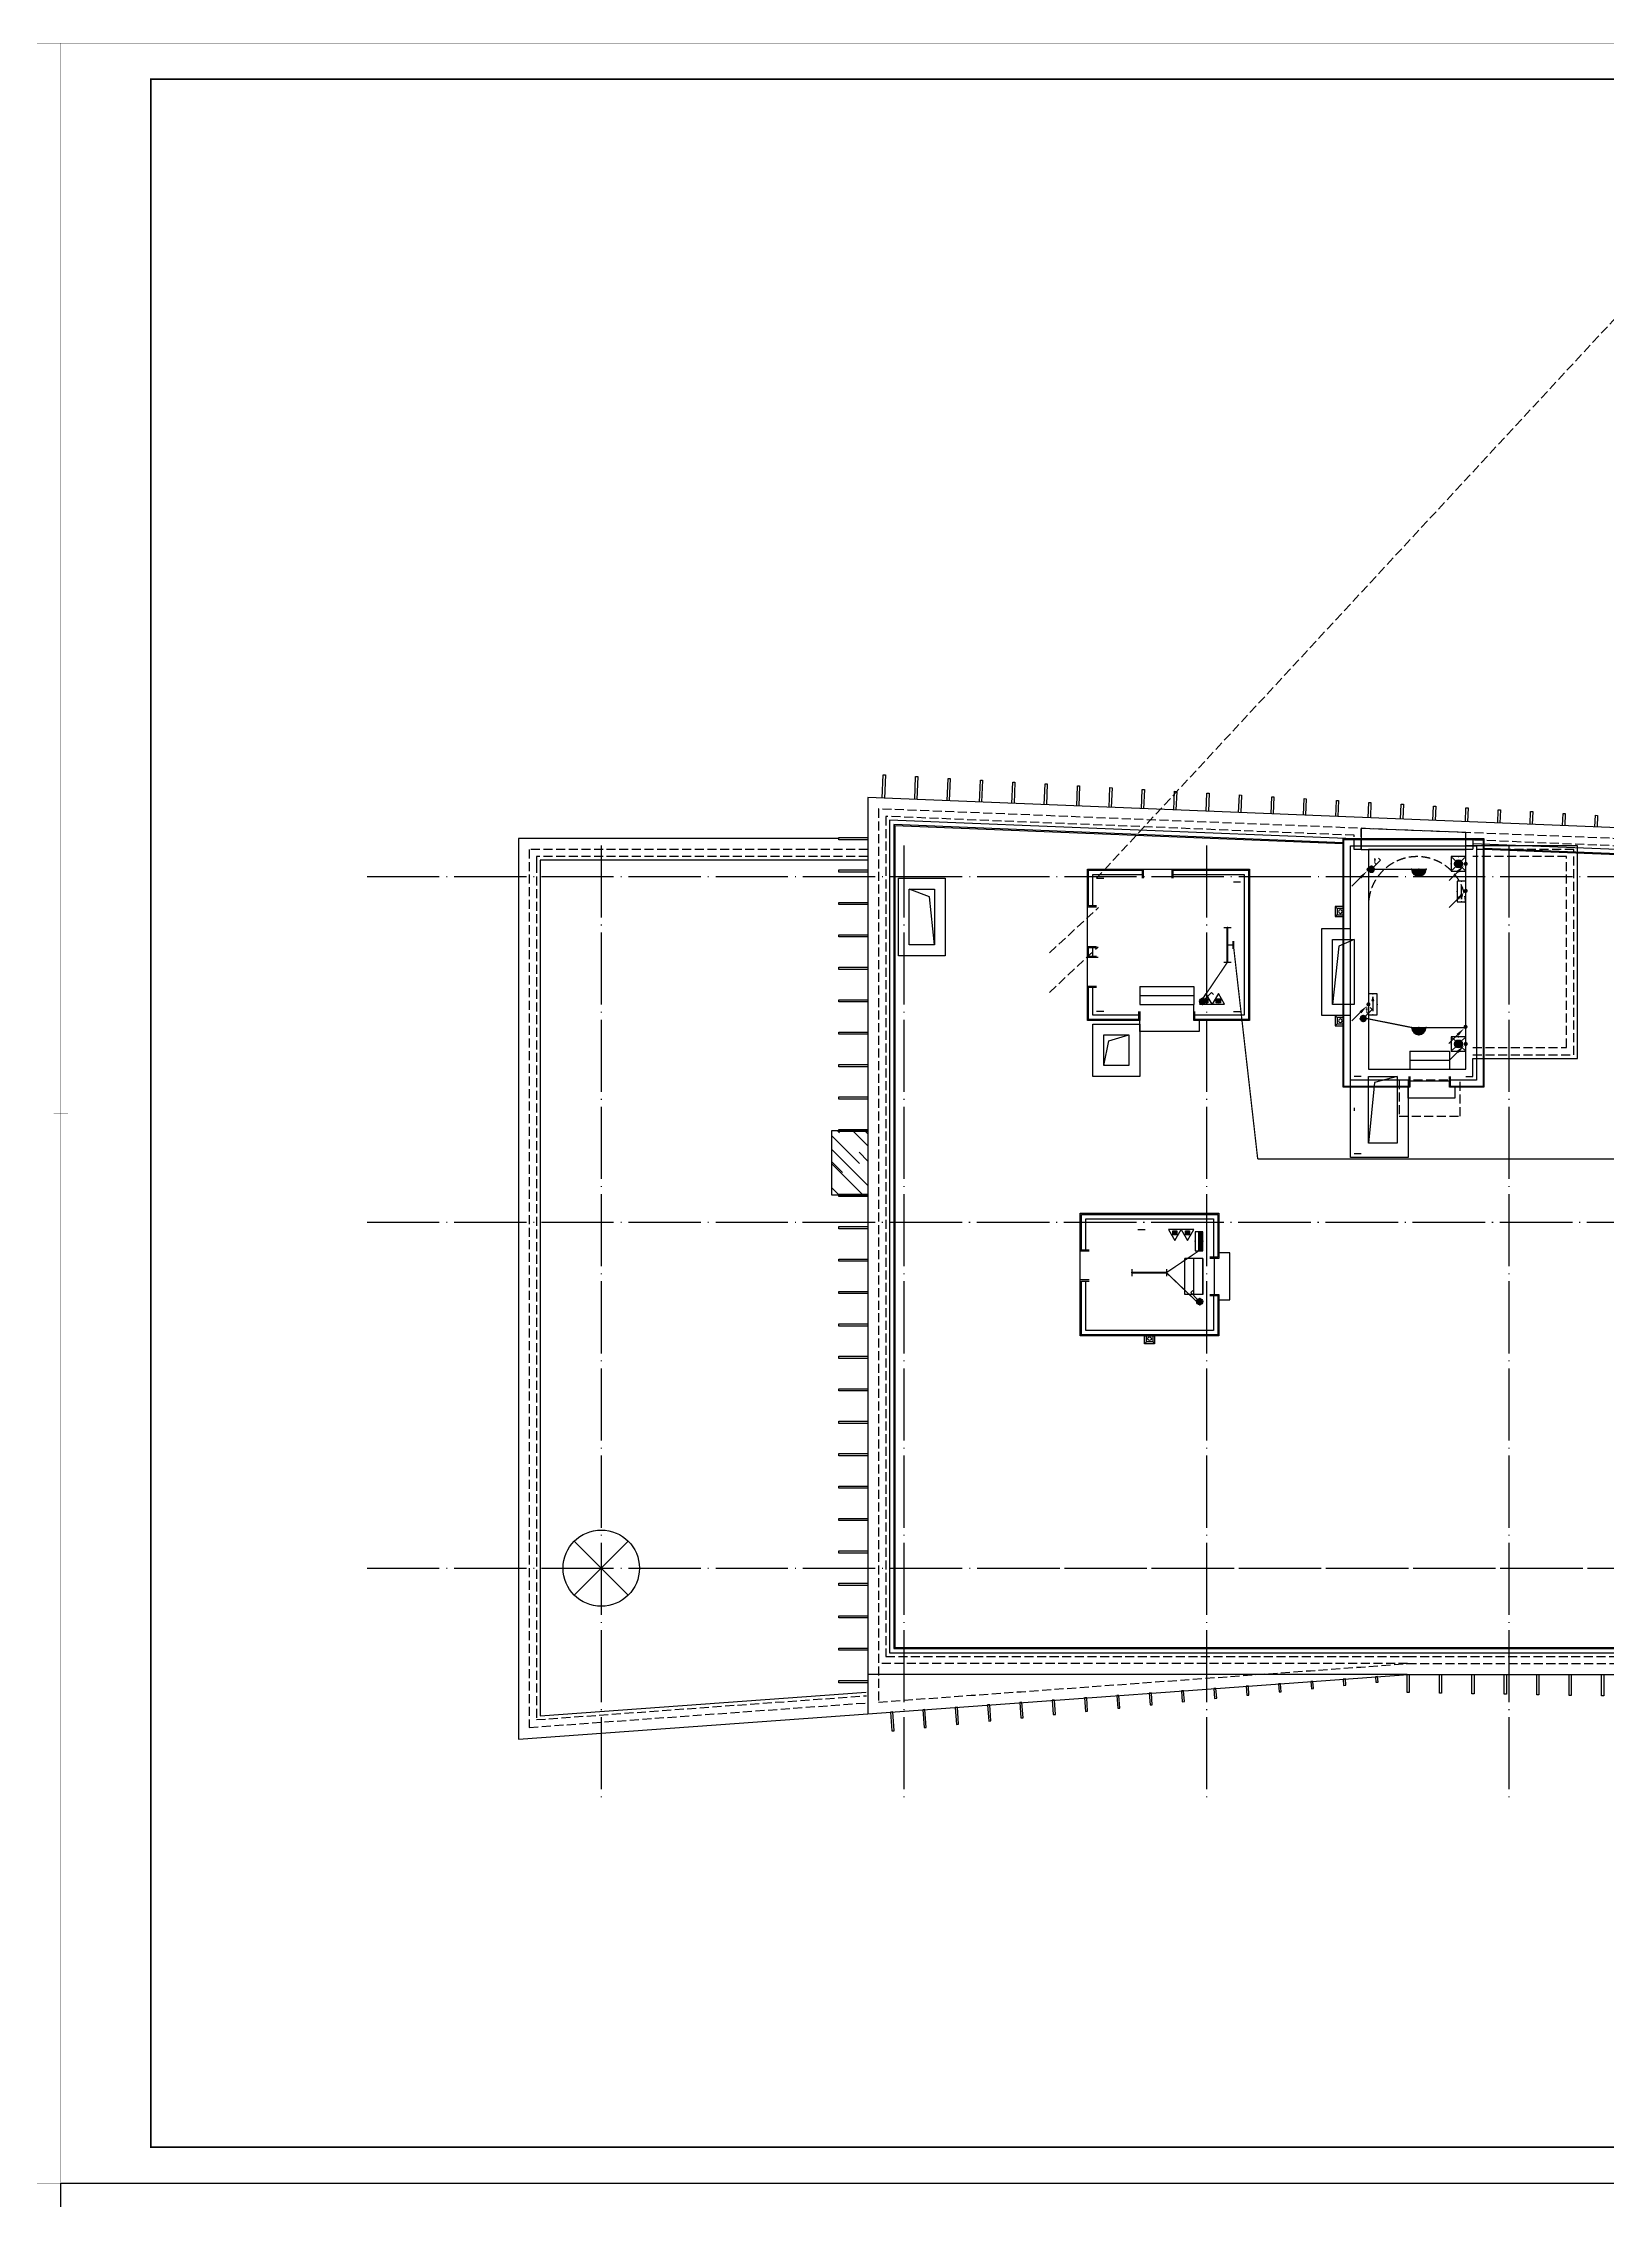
# Model space of a CAD drawing. Extents: x -2209072 to 495824, y -92434 to 572724.
# Drawn here: x -23514 to 19927, y 433822 to 493713 of the extents above; entities that cross this region are included whole.
import ezdxf
from ezdxf.enums import TextEntityAlignment as Align
from ezdxf.xclip import XClip

# ---------------------------------------------------------------- set-up
doc = ezdxf.new("R2010")
doc.units = 0
doc.header["$LTSCALE"] = 1000
doc.header["$MEASUREMENT"] = 0
for name, pattern in [('DASH', [0.35, 0.25, -0.1]), ('X-104 6#7#平面$0$104-1112 结构$0$$AUDIT_BAD_LTYPE1', [0]), ('X-104 6#7#平面$0$DASH', [0.35, 0.25, -0.1]), ('X-104 6#7#平面$0$DOTE', [2.42, 2, -0.2, 0.02, -0.2]), ('梯段6、7$0$DASH', [0.35, 0.25, -0.1])]:
    doc.linetypes.add(name, pattern=pattern)
doc.layers.get('0').update_dxf_attribs({"linetype": 'CONTINUOUS'})
doc.layers.get('Defpoints').update_dxf_attribs({"linetype": 'CONTINUOUS'})
doc.layers.add('6#7#幕墙$0$04-不打印_辅助线', color=165, linetype='CONTINUOUS', plot=False)
doc.layers.add('X-104 6#7#平面$0$04-不打印_辅助线', color=165, linetype='CONTINUOUS', plot=False)
for name, color, linetype in [('EQUIP-照明', 3, 'CONTINUOUS'), ('EQUIP-箱柜', 3, 'CONTINUOUS'), ('LWIRE', 4, 'CONTINUOUS'), ('TEL_TEXT', 3, 'CONTINUOUS'), ('WIRE-应急', 2, 'DASH'), ('WIRE-照明', 1, 'CONTINUOUS'), ('X-104 6#7#平面$0$A-C_玻璃幕墙', 140, 'CONTINUOUS'), ('X-104 6#7#平面$0$A-C_窗', 140, 'CONTINUOUS'), ('X-104 6#7#平面$0$A-E_栏杆', 232, 'CONTINUOUS'), ('X-104 6#7#平面$0$A-E_楼梯', 171, 'CONTINUOUS'), ('X-104 6#7#平面$0$A-O_分水线', 127, 'CONTINUOUS'), ('X-104 6#7#平面$0$A-O_屋面', 201, 'CONTINUOUS'), ('X-104 6#7#平面$0$A-SUR_保温', 222, 'CONTINUOUS'), ('X-104 6#7#平面$0$A-SUR_看线', 231, 'CONTINUOUS'), ('X-104 6#7#平面$0$A-TECH_结构', 21, 'CONTINUOUS'), ('X-104 6#7#平面$0$A_AXIS-轴线', 36, 'X-104 6#7#平面$0$DOTE'), ('X-104 6#7#平面$0$A_STR-砌块墙', 121, 'CONTINUOUS'), ('X-104 6#7#平面$0$EH_玻璃', 156, 'CONTINUOUS'), ('X-104 6#7#平面$0$EH_石材', 116, 'CONTINUOUS'), ('X-104 6#7#平面$0$EQUIP_消防-01', 7, 'CONTINUOUS'), ('X-104 6#7#平面$0$TWT_TEXT', 7, 'CONTINUOUS'), ('X-104 6#7#平面$0$图例', 7, 'CONTINUOUS'), ('梯段6、7$0$A-E_楼梯', 171, 'CONTINUOUS')]:
    doc.layers.add(name, color=color, linetype=linetype)
doc.layers.get('X-104 6#7#平面$0$04-不打印_辅助线').off()
doc.layers.get('X-104 6#7#平面$0$A-O_分水线').off()
doc.styles.add('_TCH_LABEL', font='COMPLEX', dxfattribs={"bigfont": 'GBCBIG'})
doc.styles.add('_TEL_DIM', font='SIMPLEX', dxfattribs={"width": 0.8, "height": 3.5, "bigfont": 'HZTXT'})
doc.styles.get("Standard").update_dxf_attribs({"font": 'gbenor.shx', "bigfont": 'gbcbig.shx'})

# ---------------------------------------------------------------- blocks, each defined once
blk = doc.blocks.new('$equip$00001164')
for p, q in [((-1.2, 0.66), (-1.2, 0.16)), ((-1.2, 0.41), (1.2, 0.41)), ((0, 0.41), (0, 0)), ((0, 0), (0, 0)), ((1.2, 0.66), (1.2, 0.16))]:
    blk.add_line(p, q)
at = {"const_width": 0.14}
for points in [[(-1.2, 0.41), (1.2, 0.41)], [(-0.28, 0), (0.28, 0)]]:
    blk.add_lwpolyline(points, dxfattribs=at)
for p in [(-1.2, 0.41), (0, 0.41), (0, 0), (1.2, 0.41)]:
    blk.add_point(p)
at = {"flags": 9}
blk.add_attdef('A', (0, 0), '', height=0.00002, dxfattribs=at)
blk = doc.blocks.new('图框-A1')
for points, const_width in [([(0, 0), (841, 0), (841, 594), (0, 594)], 0.05), ([(766, 584), (25, 584), (25, 10), (766, 10)], 0.5)]:
    blk.add_lwpolyline(points, close=True, dxfattribs=dict(const_width=const_width))
at = {"const_width": 0.05}
for points in [[(420.5, 594), (420.5, 592)], [(0, 297), (2, 297)], [(841, 297), (839, 297)], [(420.5, 0), (420.5, 2)]]:
    blk.add_lwpolyline(points, dxfattribs=at)
blk = doc.blocks.new('X-104 6#7#平面$0$FDFSG')
at = {"layer": 'Defpoints'}
blk.add_lwpolyline([(-749, 749), (0, 0), (-749, -749), (749, 749), (0, 0), (749, -749)], dxfattribs=at)
blk.add_circle((0, 0), 1059, dxfattribs=at)
blk = doc.blocks.new('*U1302')
at = {"layer": 'X-104 6#7#平面$0$A_AXIS-轴线'}
for p, q in [((0, 20063), (0, -6500)), ((8400, 20063), (8400, -6500)), ((16800, 20063), (16800, -6500)), ((25200, 20063), (25200, -6500)), ((33600, 20063), (33600, -6500)), ((42000, 20063), (42000, -6500)), ((50400, 20063), (50400, -6500))]:
    blk.add_line(p, q, dxfattribs=at)
for points in [[(-6500, 19200), (50703, 19200)], [(-6500, 9600), (50703, 9600)], [(-6500, 0), (50703, 0)]]:
    blk.add_lwpolyline(points, dxfattribs=at)
at = {"layer": 'X-104 6#7#平面$0$04-不打印_辅助线'}
blk.add_blockref('X-104 6#7#平面$0$FDFSG', (0, 0), dxfattribs=at)
blk = doc.blocks.new('X-104 6#7#平面$0$fgh')
at = {"layer": 'X-104 6#7#平面$0$A-TECH_结构', "linetype": 'X-104 6#7#平面$0$DASH'}
blk.add_lwpolyline([(44499, 254255), (28687, 253790), (7699, 254635), (7699, 229844), (22388, 230911), (44499, 230911)], close=True, dxfattribs=at)
blk = doc.blocks.new('X-104 6#7#平面$0$DSGFG2122')
at = {"layer": 'X-104 6#7#平面$0$EH_玻璃'}
h = blk.add_hatch(dxfattribs=at)
h.set_pattern_fill('AR-RROOF', color=256, scale=600, angle=135)
h.set_pattern_definition([(135, (26400, -336999.94), (-1724.2092, 646.5784), [11430, -1524, 3810, -762]), (135, (25414, -336552.7), (-177.809, -1255.4398), [2286, -251.46, 4572, -571.5]), (135, (25672.6, -337188.53), (-3162.8462, 2440.8336), [6096, -1066.8, 3048, -762])])
h.paths.add_polyline_path([(-1000, -900), (-1000, 900), (0, 900), (0, -900)])
at = {"layer": 'X-104 6#7#平面$0$A-C_玻璃幕墙'}
blk.add_lwpolyline([(-1000, -900), (-1000, 900), (0, 900), (0, -900)], close=True, dxfattribs=at)
blk = doc.blocks.new('X-104 6#7#平面$0$gsrjty')
at = {"layer": 'X-104 6#7#平面$0$A-C_玻璃幕墙'}
for points in [[(7803, 21371), (7829, 22025), (7889, 22023), (7863, 21368)], [(8702, 21335), (8728, 21974), (8788, 21972), (8762, 21332)], [(9602, 21298), (9627, 21923), (9687, 21920), (9662, 21296)], [(10501, 21262), (10525, 21872), (10585, 21869), (10561, 21260)], [(11400, 21226), (11424, 21820), (11484, 21818), (11460, 21224)], [(12299, 21190), (12323, 21769), (12383, 21767), (12359, 21187)], [(13199, 21153), (13221, 21718), (13281, 21716), (13259, 21151)], [(14098, 21117), (14120, 21667), (14180, 21664), (14158, 21115)], [(14997, 21081), (15019, 21616), (15079, 21613), (15057, 21079)], [(15896, 21045), (15917, 21564), (15977, 21562), (15956, 21042)], [(42155, 20926), (42135, 21605), (42195, 21607), (42215, 20928)], [(43054, 20952), (43033, 21672), (43093, 21674), (43114, 20954)], [(43954, 20979), (43931, 21738), (43991, 21740), (44014, 20980)], [(16796, 21009), (16816, 21513), (16876, 21511), (16856, 21006)], [(17695, 20972), (17715, 21462), (17775, 21460), (17755, 20970)], [(18594, 20936), (18613, 21411), (18673, 21408), (18654, 20934)], [(19494, 20900), (19512, 21360), (19572, 21357), (19553, 20898)], [(20393, 20864), (20411, 21308), (20471, 21306), (20453, 20861)], [(21292, 20828), (21309, 21257), (21369, 21255), (21352, 20825)], [(22191, 20791), (22208, 21206), (22268, 21204), (22251, 20789)], [(23091, 20755), (23107, 21155), (23167, 21152), (23151, 20753)], [(23990, 20719), (24005, 21104), (24065, 21101), (24050, 20717)], [(24889, 20683), (24904, 21052), (24964, 21050), (24949, 20680)], [(25788, 20647), (25803, 21001), (25863, 20999), (25848, 20644)], [(34058, 20688), (34049, 21007), (34109, 21009), (34118, 20689)], [(34958, 20714), (34947, 21074), (35007, 21076), (35018, 20716)], [(35857, 20741), (35846, 21140), (35906, 21142), (35917, 20742)], [(36757, 20767), (36744, 21207), (36804, 21209), (36817, 20769)], [(37657, 20793), (37642, 21273), (37702, 21275), (37717, 20795)], [(38556, 20820), (38541, 21340), (38601, 21341), (38616, 20822)], [(39456, 20846), (39439, 21406), (39499, 21408), (39516, 20848)], [(40357, 20873), (40344, 21473), (40404, 21474), (40417, 20875)], [(41255, 20899), (41236, 21539), (41296, 21541), (41315, 20901)], [(26688, 20610), (26701, 20950), (26761, 20948), (26748, 20608)], [(27587, 20574), (27600, 20899), (27660, 20896), (27647, 20572)], [(28486, 20538), (28499, 20848), (28559, 20845), (28546, 20535)], [(29560, 20555), (29557, 20675), (29616, 20677), (29620, 20557)], [(30460, 20582), (30455, 20742), (30515, 20743), (30520, 20584)], [(31359, 20608), (31353, 20808), (31413, 20810), (31419, 20610)], [(32259, 20635), (32252, 20875), (32312, 20876), (32319, 20636)], [(33158, 20661), (33150, 20941), (33210, 20943), (33218, 20663)]]:
    blk.add_lwpolyline(points, dxfattribs=at)
for points in [[(6599, 20280), (7399, 20280), (7399, 20220), (6599, 20220)], [(45599, 20280), (44799, 20280), (44799, 20220), (45599, 20220)], [(6599, 19380), (7399, 19380), (7399, 19320), (6599, 19320)], [(45599, 19380), (44799, 19380), (44799, 19320), (45599, 19320)], [(6599, 18480), (7399, 18480), (7399, 18420), (6599, 18420)], [(45599, 18480), (44799, 18480), (44799, 18420), (45599, 18420)], [(6599, 17580), (7399, 17580), (7399, 17520), (6599, 17520)], [(45599, 17580), (44799, 17580), (44799, 17520), (45599, 17520)], [(6599, 16680), (7399, 16680), (7399, 16620), (6599, 16620)], [(45599, 16680), (44799, 16680), (44799, 16620), (45599, 16620)], [(6599, 15780), (7399, 15780), (7399, 15720), (6599, 15720)], [(45599, 15780), (44799, 15780), (44799, 15720), (45599, 15720)], [(6599, 14880), (7399, 14880), (7399, 14820), (6599, 14820)], [(45599, 14880), (44799, 14880), (44799, 14820), (45599, 14820)], [(6599, 13980), (7399, 13980), (7399, 13920), (6599, 13920)], [(45599, 13980), (44799, 13980), (44799, 13920), (45599, 13920)], [(6599, 13080), (7399, 13080), (7399, 13020), (6599, 13020)], [(45599, 13080), (44799, 13080), (44799, 13020), (45599, 13020)], [(6599, 12180), (7399, 12180), (7399, 12120), (6599, 12120)], [(45599, 12180), (44799, 12180), (44799, 12120), (45599, 12120)], [(6599, 10380), (7399, 10380), (7399, 10320), (6599, 10320)], [(45599, 10380), (44799, 10380), (44799, 10320), (45599, 10320)], [(6599, 9480), (7399, 9480), (7399, 9420), (6599, 9420)], [(45599, 9480), (44799, 9480), (44799, 9420), (45599, 9420)], [(6599, 8580), (7399, 8580), (7399, 8520), (6599, 8520)], [(45599, 8580), (44799, 8580), (44799, 8520), (45599, 8520)], [(6599, 7680), (7399, 7680), (7399, 7620), (6599, 7620)], [(45599, 7680), (44799, 7680), (44799, 7620), (45599, 7620)], [(6599, 6780), (7399, 6780), (7399, 6720), (6599, 6720)], [(45599, 6780), (44799, 6780), (44799, 6720), (45599, 6720)], [(6599, 5880), (7399, 5880), (7399, 5820), (6599, 5820)], [(45599, 5880), (44799, 5880), (44799, 5820), (45599, 5820)], [(6599, 4980), (7399, 4980), (7399, 4920), (6599, 4920)], [(45599, 4980), (44799, 4980), (44799, 4920), (45599, 4920)], [(6599, 4080), (7399, 4080), (7399, 4020), (6599, 4020)], [(45599, 4080), (44799, 4080), (44799, 4020), (45599, 4020)], [(6599, 3180), (7399, 3180), (7399, 3120), (6599, 3120)], [(45599, 3180), (44799, 3180), (44799, 3120), (45599, 3120)], [(6599, 2280), (7399, 2280), (7399, 2220), (6599, 2220)], [(45599, 2280), (44799, 2280), (44799, 2220), (45599, 2220)], [(6599, 1380), (7399, 1380), (7399, 1320), (6599, 1320)], [(45599, 1380), (44799, 1380), (44799, 1320), (45599, 1320)], [(6599, 480), (7399, 480), (7399, 420), (6599, 420)], [(45599, 480), (44799, 480), (44799, 420), (45599, 420)], [(6599, -420), (7399, -420), (7399, -480), (6599, -480)], [(45599, -420), (44799, -420), (44799, -480), (45599, -480)], [(6599, -1320), (7399, -1320), (7399, -1380), (6599, -1380)], [(45599, -1320), (44799, -1320), (44799, -1380), (45599, -1380)], [(6599, -2220), (7399, -2220), (7399, -2280), (6599, -2280)], [(45599, -2220), (44799, -2220), (44799, -2280), (45599, -2280)], [(22370, -2950), (22430, -2950), (22430, -3455), (22370, -3455)], [(23270, -2950), (23330, -2950), (23330, -3470), (23270, -3470)], [(24170, -2950), (24230, -2950), (24230, -3485), (24170, -3485)], [(25070, -2950), (25130, -2950), (25130, -3500), (25070, -3500)], [(25970, -2950), (26030, -2950), (26030, -3515), (25970, -3515)], [(26870, -2950), (26930, -2950), (26930, -3530), (26870, -3530)], [(27770, -2950), (27830, -2950), (27830, -3545), (27770, -3545)], [(28670, -2950), (28730, -2950), (28730, -3560), (28670, -3560)], [(29570, -2950), (29630, -2950), (29630, -3575), (29570, -3575)], [(30470, -2950), (30530, -2950), (30530, -3590), (30470, -3590)], [(31370, -2950), (31430, -2950), (31430, -3605), (31370, -3605)], [(32270, -2950), (32330, -2950), (32330, -3620), (32270, -3620)], [(33170, -2950), (33230, -2950), (33230, -3635), (33170, -3635)], [(34070, -2950), (34130, -2950), (34130, -3650), (34070, -3650)], [(34970, -2950), (35030, -2950), (35030, -3665), (34970, -3665)], [(35870, -2950), (35930, -2950), (35930, -3680), (35870, -3680)], [(36771, -2950), (36831, -2950), (36831, -3695), (36771, -3695)], [(37671, -2950), (37731, -2950), (37731, -3710), (37671, -3710)], [(38571, -2950), (38631, -2950), (38631, -3725), (38571, -3725)], [(39471, -2950), (39531, -2950), (39531, -3740), (39471, -3740)], [(40371, -2950), (40431, -2950), (40431, -3750), (40371, -3750)], [(41271, -2950), (41331, -2950), (41331, -3750), (41271, -3750)], [(42171, -2950), (42231, -2950), (42231, -3750), (42171, -3750)], [(43071, -2950), (43131, -2950), (43131, -3750), (43071, -3750)], [(43971, -2950), (44031, -2950), (44031, -3750), (43971, -3750)], [(6599, -3120), (7399, -3120), (7399, -3180), (6599, -3180)], [(14374, -3532), (14314, -3537), (14340, -3886), (14399, -3882)], [(15272, -3467), (15212, -3472), (15235, -3796), (15295, -3792)], [(16169, -3402), (16110, -3406), (16131, -3706), (16191, -3702)], [(17067, -3337), (17007, -3341), (17027, -3616), (17087, -3611)], [(17965, -3272), (17905, -3276), (17923, -3526), (17983, -3521)], [(18862, -3207), (18802, -3211), (18819, -3436), (18879, -3431)], [(19760, -3142), (19700, -3146), (19715, -3346), (19774, -3341)], [(20658, -3076), (20598, -3081), (20610, -3255), (20670, -3251)], [(21555, -3011), (21495, -3016), (21506, -3165), (21566, -3161)], [(8091, -3988), (8031, -3993), (8069, -4517), (8129, -4512)], [(8988, -3923), (8928, -3928), (8965, -4427), (9025, -4422)], [(9886, -3858), (9826, -3863), (9861, -4336), (9920, -4332)], [(10784, -3793), (10724, -3797), (10756, -4246), (10816, -4242)], [(11681, -3728), (11621, -3732), (11652, -4156), (11712, -4152)], [(12579, -3663), (12519, -3667), (12548, -4066), (12608, -4062)], [(13477, -3598), (13417, -3602), (13444, -3976), (13504, -3972)]]:
    blk.add_lwpolyline(points, close=True, dxfattribs=at)
at = {"layer": 'X-104 6#7#平面$0$A-O_屋面'}
blk.add_line((22370, -2952), (7399, -2952), dxfattribs=at)
blk.add_lwpolyline([(44799, 21004), (28689, 20530), (7399, 21387), (7399, -4039), (22399, -2950), (44799, -2950)], close=True, dxfattribs=at)
for points in [[(20900, 20243), (7999, 20762), (7999, -2350), (22377, -2350), (44199, -2350), (44199, 20386), (30150, 19972)], [(30150, 19972), (28686, 19929), (24200, 20110)]]:
    blk.add_lwpolyline(points, dxfattribs=at)
at = {"layer": 'X-104 6#7#平面$0$A-TECH_结构', "linetype": 'X-104 6#7#平面$0$DASH'}
for p, q in [((21100, 19950), (21100, 20535)), ((24000, 19950), (24000, 20418)), ((22388, -2650), (7699, -2650))]:
    blk.add_line(p, q, dxfattribs=at)
blk.add_lwpolyline([(44499, 20695), (28687, 20230), (7699, 21075), (7699, -3716), (22388, -2650), (44499, -2650)], close=True, dxfattribs=at)
for points in [[(20900, 19950), (20900, 20343), (7899, 20867), (7899, -2450), (22381, -2450), (44299, -2450), (44299, 20489), (30150, 20072)], [(30150, 20072), (28686, 20029), (24200, 20210), (24200, 19950)]]:
    blk.add_lwpolyline(points, dxfattribs=at)
blk = doc.blocks.new('梯段6、7')
at = {"color": 8, "linetype": '梯段6、7$0$DASH'}
for centre, radius, start, end in [((49800, 3400), 1350, 0, 180), ((49800, -6700), 1350, 0, 180), ((49800, -9820), 1350, 180, 0), ((49800, -16500), 1350, 0, 180), ((49800, -19820), 1350, 180, 0), ((20965, -27260), 1650, 0, 180), ((49800, -27020), 1350, 0, 180), ((20965, -29600), 1650, 180, 0), ((49800, -29880), 1350, 180, 0), ((49800, -57378), 1350, 0, 180), ((20965, -58198), 1650, 0, 180), ((49800, -59458), 1350, 180, 0), ((20965, -60358), 1650, 180, 0), ((20965, -68018), 1650, 0, 180), ((49800, -67528), 1350, 0, 180), ((20965, -70358), 1650, 180, 0), ((49800, -70128), 1350, 180, 0), ((49800, -79978), 1350, 180, 0)]:
    blk.add_arc(centre, radius, start, end, dxfattribs=at)
at = {"layer": 'Defpoints'}
for points in [[(44800, 6850), (54800, 6850), (54800, -3150), (44800, -3150)], [(51150, 4950), (48450, 4950), (48450, -1150), (51150, -1150)], [(44800, -3150), (54800, -3150), (54800, -13150), (44800, -13150)], [(51150, -5150), (48450, -5150), (48450, -11250), (51150, -11250)], [(44800, -13150), (54800, -13150), (54800, -23150), (44800, -23150)], [(51150, -15150), (48450, -15150), (48450, -21250), (51150, -21250)], [(15665, -23150), (25665, -23150), (25665, -33150), (15665, -33150)], [(44800, -23150), (54800, -23150), (54800, -33150), (44800, -33150)], [(19315, -24850), (22615, -24850), (22615, -31250), (19315, -31250)], [(48450, -25150), (51150, -25150), (51150, -31250), (48450, -31250)], [(15665, -53908), (25665, -53908), (25665, -63908), (15665, -63908)], [(44800, -53908), (54800, -53908), (54800, -63908), (44800, -63908)], [(19315, -55608), (22615, -55608), (22615, -62008), (19315, -62008)], [(51150, -55908), (48450, -55908), (48450, -62008), (51150, -62008)], [(15665, -63908), (25665, -63908), (25665, -73908), (15665, -73908)], [(44800, -63908), (54800, -63908), (54800, -73908), (44800, -73908)], [(19315, -65608), (22615, -65608), (22615, -72008), (19315, -72008)], [(51150, -65908), (48450, -65908), (48450, -72008), (51150, -72008)], [(15665, -73908), (25665, -73908), (25665, -83908), (15665, -83908)], [(44800, -73908), (54800, -73908), (54800, -83908), (44800, -83908)], [(19315, -75608), (22615, -75608), (22615, -82008), (19315, -82008)], [(51150, -75908), (48450, -75908), (48450, -82008), (51150, -82008)]]:
    blk.add_lwpolyline(points, close=True, dxfattribs=at)
for points in [[(47328, -61608), (52128, -61608)], [(47328, -71608), (52128, -71608)], [(47328, -81608), (52128, -81608)]]:
    blk.add_lwpolyline(points, dxfattribs=at)
at = {"layer": '梯段6、7$0$A-E_楼梯'}
for p, q in [((49850, -16500), (49750, -16500)), ((49750, -16700), (49750, -16500)), ((49850, -18517), (49850, -16500)), ((49850, -16500), (51150, -16500)), ((49850, -16760), (51150, -16760)), ((49910, -16700), (49910, -16500)), ((49910, -16500), (51150, -16500)), ((51150, -17893), (51150, -16700)), ((49850, -17020), (51150, -17020)), ((49850, -17280), (51150, -17280)), ((49850, -17540), (51150, -17540)), ((49850, -17800), (51150, -17800)), ((50553, -18179), (51150, -17893)), ((49850, -18060), (50801, -18060)), ((49850, -18517), (50409, -18248)), ((49850, -18320), (50259, -18320)), ((49850, -18627), (50429, -18350)), ((50074, -18520), (51150, -18520)), ((50429, -18350), (50396, -18174)), ((50396, -18174), (50588, -18362)), ((50588, -18362), (50553, -18179)), ((50573, -18281), (51150, -18003)), ((50616, -18260), (51150, -18260)), ((51150, -19820), (51150, -18003)), ((49850, -19820), (49850, -18627)), ((49850, -18780), (51150, -18780)), ((49850, -19040), (51150, -19040)), ((49850, -19300), (51150, -19300)), ((49850, -19560), (51150, -19560)), ((49750, -19820), (49853, -19820)), ((49850, -19820), (51150, -19820)), ((49750, -27020), (49850, -27020)), ((65868, -53275), (106225, -53275)), ((66707, -53743), (68846, -55133)), ((66772, -53643), (68592, -54825)), ((66839, -56653), (68977, -55263)), ((65910, -56514), (63784, -56514)), ((66572, -56634), (63784, -56634)), ((66542, -56514), (65910, -56514)), ((66542, -56677), (68846, -58173)), ((66772, -56683), (68592, -57865)), ((66802, -59525), (64634, -59525)), ((66792, -59525), (106225, -59525)), ((49690, -78442), (49690, -77318)), ((49690, -77318), (49910, -77318)), ((49750, -78418), (49750, -77378)), ((49750, -77378), (49850, -77378)), ((49850, -77378), (49850, -80038)), ((49910, -77318), (49910, -80038)), ((48450, -80108), (48450, -80048)), ((49910, -80038), (49850, -80038))]:
    blk.add_line(p, q, dxfattribs=at)
for points in [[(49690, -19880), (49910, -19880), (49910, -16440), (49690, -16440), (49690, -19880)], [(49690, -29360), (49690, -26960), (49910, -26960), (49910, -29880)], [(51150, -29880), (51150, -29620)], [(66542, -53444), (66542, -53275), (66154, -53275)], [(66542, -53305), (66542, -53705), (66342, -53705), (66342, -53305)], [(68882, -54964), (68882, -54795), (68622, -54795), (68622, -54626), (68362, -54626), (68362, -54457), (68102, -54457), (68102, -54288), (67842, -54288), (67842, -54119), (67582, -54119), (67582, -53950), (67322, -53950), (67322, -53781), (67062, -53781), (67062, -53613), (66802, -53613), (66802, -53444), (66542, -53444)], [(68852, -54964), (68852, -54825), (68592, -54825), (68592, -54656), (68332, -54656), (68332, -54487), (68072, -54487), (68072, -54318), (67812, -54318), (67812, -54149), (67552, -54149), (67552, -53980), (67292, -53980), (67292, -53811), (67032, -53811), (67032, -53643), (66772, -53643), (66772, -53474), (66542, -53474)], [(66802, -56484), (66802, -56315), (67062, -56315), (67062, -56146), (67322, -56146), (67322, -55977), (67582, -55977), (67582, -55808), (67842, -55808), (67842, -55640), (68102, -55640), (68102, -55471), (68362, -55471), (68362, -55302), (68622, -55302), (68622, -55133), (68882, -55133), (68882, -54964), (69142, -54964)], [(66832, -56484), (66832, -56345), (67092, -56345), (67092, -56176), (67352, -56176), (67352, -56007), (67612, -56007), (67612, -55838), (67872, -55838), (67872, -55670), (68132, -55670), (68132, -55501), (68392, -55501), (68392, -55332), (68652, -55332), (68652, -55163), (68912, -55163), (68912, -54994), (69142, -54994)], [(69112, -54994), (69112, -55394), (68912, -55394), (68912, -54994)], [(68882, -58004), (68882, -57835), (68622, -57835), (68622, -57667), (68362, -57667), (68362, -57498), (68102, -57498), (68102, -57329), (67842, -57329), (67842, -57160), (67582, -57160), (67582, -56991), (67322, -56991), (67322, -56822), (67062, -56822), (67062, -56653), (66802, -56653), (66802, -56484), (66542, -56484)], [(68852, -58004), (68852, -57865), (68592, -57865), (68592, -57697), (68332, -57697), (68332, -57528), (68072, -57528), (68072, -57359), (67812, -57359), (67812, -57190), (67552, -57190), (67552, -57021), (67292, -57021), (67292, -56852), (67032, -56852), (67032, -56683), (66772, -56683), (66772, -56514), (66542, -56514)], [(66772, -56514), (66772, -56914), (66572, -56914), (66572, -56514)], [(66802, -59525), (66802, -59356), (67062, -59356), (67062, -59187), (67322, -59187), (67322, -59018), (67582, -59018), (67582, -58849), (67842, -58849), (67842, -58680), (68102, -58680), (68102, -58511), (68362, -58511), (68362, -58342), (68622, -58342), (68622, -58173), (68882, -58173), (68882, -58004), (69142, -58004)]]:
    blk.add_lwpolyline(points, dxfattribs=at)
for p in [(66792, -53444), (66792, -53613), (66792, -53781), (66792, -53950), (66792, -54119), (66792, -54288), (66792, -54457), (66792, -54626), (66792, -54795), (66792, -54964), (66792, -55133), (66792, -55302), (66792, -55471), (66792, -55640), (66792, -55808), (66792, -55977), (66792, -56146), (66792, -56315), (66792, -56484), (66792, -56653), (66792, -56822), (66792, -56991), (66792, -57160), (66792, -57329), (66792, -57498), (66792, -57667), (66792, -57835), (66792, -58004), (66792, -58173), (66792, -58342), (66792, -58511), (66792, -58680), (66792, -58849), (66792, -59018), (66792, -59187), (66792, -59356)]:
    blk.add_point(p, dxfattribs=at)
blk = doc.blocks.new('*U1461')
for p, q in [((1100, 500), (0, 500)), ((0, 500), (0, 0)), ((1100, 250), (0, 250)), ((1100, 0), (0, 0)), ((1100, 500), (1100, 0))]:
    blk.add_line(p, q)
blk = doc.blocks.new('*U1369')
for p, q in [((1500, 500), (0, 500)), ((0, 500), (0, 0)), ((1500, 250), (0, 250)), ((1500, 0), (0, 0)), ((1500, 500), (1500, 0))]:
    blk.add_line(p, q)
blk = doc.blocks.new('*U1279')
for p, q in [((1000, 500), (0, 500)), ((0, 500), (0, 0)), ((1000, 250), (0, 250)), ((1000, 0), (0, 0)), ((1000, 500), (1000, 0))]:
    blk.add_line(p, q)
blk = doc.blocks.new('X-104 6#7#平面$0$A$C6C68079C')
at = {"layer": 'X-104 6#7#平面$0$图例'}
for p, q in [((91, 87), (145, 141)), ((91, -87), (145, -137))]:
    blk.add_line(p, q, dxfattribs=at)
for points in [[(-80, -137), (-80, 141), (145, 141), (145, -137)], [(-80, -87), (-80, 87), (91, 87), (91, -87)]]:
    blk.add_lwpolyline(points, close=True, dxfattribs=at)
at = {"layer": 'X-104 6#7#平面$0$图例', "color": 6}
blk.add_circle((0, 0), 50, dxfattribs=at)
blk = doc.blocks.new('6#7#幕墙')
at = {"layer": '6#7#幕墙$0$04-不打印_辅助线'}
blk.add_lwpolyline([(-23025, 434310), (61075, 434310), (61075, 374910), (-23025, 374910)], close=True, dxfattribs=at)
blk = doc.blocks.new('X-104 6#7#平面$0$$TWTSYS$00000546')
h = blk.add_hatch()
h.set_pattern_fill('ANSI31', color=256, scale=200, style=0)
h.set_pattern_definition([(45, (-38543.802, -6670.83), (-17.67767, 17.67767), [])])
h.paths.add_polyline_path([(-65, 174), (65, 174), (65, 44), (-65, 44)])
for points in [[(0, 344), (-198, 0), (198, 0)], [(-65, 174), (65, 174), (65, 44), (-65, 44)]]:
    blk.add_lwpolyline(points, close=True)
blk = doc.blocks.new('X-104 6#7#平面$0$灭火器2')
at = {"layer": 'X-104 6#7#平面$0$EQUIP_消防-01', "xscale": 0.88, "yscale": 0.88, "zscale": 0.88, "rotation": 90}
for p in [(-4049632, -27064), (-4049632, -27413)]:
    blk.add_blockref('X-104 6#7#平面$0$$TWTSYS$00000546', p, dxfattribs=at)
blk = doc.blocks.new('X-104 6#7#平面$0$灭火器1')
at = {"layer": 'X-104 6#7#平面$0$EQUIP_消防-01', "xscale": 0.88, "yscale": 0.88, "zscale": 0.88, "rotation": 270}
for p in [(283402, 14626), (283402, 14277)]:
    blk.add_blockref('X-104 6#7#平面$0$$TWTSYS$00000546', p, dxfattribs=at)
blk = doc.blocks.new('X-104 6#7#平面$0$A$C61334207')
at = {"layer": 'X-104 6#7#平面$0$EQUIP_消防-01', "rotation": 270}
blk.add_blockref('X-104 6#7#平面$0$灭火器2', (36178, -3582597), dxfattribs=at)
at = {"layer": 'X-104 6#7#平面$0$TWT_TEXT', "linetype": 'ByBlock', "rotation": 270}
blk.add_blockref('X-104 6#7#平面$0$灭火器1', (-6370, 744187), dxfattribs=at)
blk = doc.blocks.new('X-104 6#7#平面')
for points in [[(13081, 471333), (12881, 471333)], [(16181, 471333), (15981, 471333)], [(5931, 470530), (5731, 470530)], [(9531, 470433), (9731, 470433)], [(5931, 466833), (5731, 466833)], [(9531, 466833), (9731, 466833)], [(13081, 465033), (12881, 465033)], [(13081, 465033), (12881, 465033)], [(15981, 465033), (16181, 465033)], [(13081, 462881), (12881, 462881)], [(13081, 462881), (12881, 462881)]]:
    blk.add_lwpolyline(points)
at = {"layer": 'X-104 6#7#平面$0$A-C_窗', "linetype": 'X-104 6#7#平面$0$DASH'}
for p, q in [((4425, 468465), (5788, 469721)), ((4425, 467365), (5777, 468633)), ((12881, 464158), (12881, 464081))]:
    blk.add_line(p, q, dxfattribs=at)
at = {"layer": 'X-104 6#7#平面$0$A-E_栏杆', "linetype": 'X-104 6#7#平面$0$104-1112 结构$0$$AUDIT_BAD_LTYPE1'}
for points in [[(12581, 471518), (100, 472021), (100, 449153), (36060, 449153), (36060, 471645), (20666, 471192), (16481, 471361)], [(12581, 471488), (130, 471989), (130, 449183), (36030, 449183), (36030, 471614), (20666, 471162), (16481, 471331)]]:
    blk.add_lwpolyline(points, dxfattribs=at)
at = {"layer": 'X-104 6#7#平面$0$A-E_楼梯'}
for p, q in [((14431, 464913), (15531, 464913)), ((8681, 459983), (8681, 458983)), ((9001, 459983), (9001, 458983))]:
    blk.add_line(p, q, dxfattribs=at)
for points in [[(8581, 466583), (8581, 466283), (6931, 466283), (6931, 466583)], [(15681, 464733), (15681, 464433), (14381, 464433), (14381, 464733)], [(9131, 458953), (9131, 458833), (9431, 458833), (9431, 460133), (9131, 460133), (9131, 460013)]]:
    blk.add_lwpolyline(points, dxfattribs=at)
at = {"layer": 'X-104 6#7#平面$0$A-O_屋面', "linetype": 'X-104 6#7#平面$0$DASH'}
blk.add_line((24432, 490722), (5731, 470533), dxfattribs=at)
blk.add_lwpolyline([(14131, 464933), (14131, 463933), (15831, 463933), (15831, 464933)], close=True, dxfattribs=at)
at = {"layer": 'X-104 6#7#平面$0$A-SUR_保温'}
blk.add_line((14381, 464933), (12781, 464933), dxfattribs=at)
for points in [[(12781, 464933), (12781, 471433), (16281, 471433), (16281, 464933), (15561, 464933)], [(14401, 464933), (14381, 464933), (14381, 462781), (12781, 462781), (12781, 471433)], [(5631, 469763), (5631, 470633), (7001, 470633)], [(7861, 470633), (9211, 470633)], [(9211, 470633), (9831, 470633), (9831, 466733), (8461, 466733)], [(12781, 469133), (11981, 469133), (11981, 466733), (12781, 466733)], [(5631, 468363), (5631, 468603)], [(6901, 466733), (5631, 466733), (5631, 467503)], [(5431, 460213), (5431, 461083), (8981, 461083), (8981, 460013)], [(8981, 458953), (8981, 457983), (5431, 457983), (5431, 459353)]]:
    blk.add_lwpolyline(points, dxfattribs=at)
for points in [[(1530, 470533), (1530, 468383), (231, 468383), (231, 470533)], [(5631, 466483), (6931, 466483), (6931, 465033), (5631, 465033)]]:
    blk.add_lwpolyline(points, close=True, dxfattribs=at)
at = {"layer": 'X-104 6#7#平面$0$A-SUR_看线'}
for points in [[(-1420, 471633), (-10319, 471633), (-10319, 446641), (-620, 447344)], [(-620, 471033), (-9719, 471033), (-9719, 447286), (-664, 447943)]]:
    blk.add_lwpolyline(points, dxfattribs=at)
at = {"layer": 'X-104 6#7#平面$0$A-SUR_看线', "linetype": 'X-104 6#7#平面$0$104-1112 结构$0$$AUDIT_BAD_LTYPE1'}
blk.add_lwpolyline([(16181, 465533), (19081, 465533), (19081, 471433), (15981, 471433)], dxfattribs=at)
at = {"layer": 'X-104 6#7#平面$0$A-SUR_看线', "linetype": 'X-104 6#7#平面$0$DASH'}
for points in [[(-620, 471333), (-10019, 471333), (-10019, 446963), (-642, 447644)], [(-620, 471133), (-9819, 471133), (-9819, 470933)], [(-9819, 470933), (-9819, 447178), (-656, 447843)]]:
    blk.add_lwpolyline(points, dxfattribs=at)
at = {"layer": 'X-104 6#7#平面$0$A-TECH_结构'}
for points in [[(13081, 471918), (13081, 471333), (15981, 471333), (15981, 471801), (13081, 471918)], [(1230, 468683), (1092, 470016), (531, 470233)], [(12881, 468833), (12458, 468648), (12281, 467033)], [(5930, 465333), (6073, 466021), (6630, 466183)], [(14080, 465033), (13451, 464860), (13281, 463184)]]:
    blk.add_lwpolyline(points, dxfattribs=at)
at = {"layer": 'X-104 6#7#平面$0$A-TECH_结构', "linetype": 'X-104 6#7#平面$0$DASH'}
for points in [[(16181, 465633), (18981, 465633), (18981, 471333), (15981, 471333)], [(16181, 465833), (18781, 465833), (18781, 471133), (16181, 471133)]]:
    blk.add_lwpolyline(points, dxfattribs=at)
at = {"layer": 'X-104 6#7#平面$0$A-TECH_结构'}
for points in [[(1230, 470233), (1230, 468683), (531, 468683), (531, 470233)], [(12281, 468833), (12881, 468833), (12881, 467033), (12281, 467033)], [(5931, 466183), (6631, 466183), (6631, 465333), (5931, 465333)], [(13281, 465034), (14081, 465034), (14081, 463184), (13281, 463184)]]:
    blk.add_lwpolyline(points, close=True, dxfattribs=at)
at = {"layer": 'X-104 6#7#平面$0$A_AXIS-轴线'}
for points in [[(-2432, 460983), (38068, 460983)], [(2712, 451383), (43212, 451383)]]:
    blk.add_lwpolyline(points, dxfattribs=at)
at = {"layer": 'X-104 6#7#平面$0$A_STR-砌块墙'}
for p, q in [((8431, 466833), (8431, 467033)), ((6881, 460783), (7081, 460783))]:
    blk.add_line(p, q, dxfattribs=at)
at = {"layer": 'X-104 6#7#平面$0$EH_石材'}
for p, q in [((7031, 470533), (7031, 470783)), ((7831, 470533), (7831, 470783)), ((5531, 460183), (5281, 460183)), ((5531, 459383), (5281, 459383))]:
    blk.add_line(p, q, dxfattribs=at)
at = {"layer": 'X-104 6#7#平面$0$EH_石材', "linetype": 'X-104 6#7#平面$0$104-1112 结构$0$$AUDIT_BAD_LTYPE1'}
for p, q in [((5731, 469733), (5481, 469733)), ((5731, 469763), (5511, 469763)), ((5731, 468633), (5481, 468633)), ((5731, 468603), (5481, 468603)), ((5731, 468363), (5481, 468363)), ((5781, 468333), (5481, 468333)), ((5731, 467533), (5481, 467533)), ((5731, 467503), (5481, 467503)), ((16181, 465033), (16181, 465533))]:
    blk.add_line(p, q, dxfattribs=at)
at = {"layer": 'X-104 6#7#平面$0$EH_石材'}
for points in [[(12581, 464733), (12581, 471633), (16481, 471633), (16481, 464733), (15531, 464733), (15531, 465033)], [(14431, 465033), (14431, 464733), (12581, 464733), (12581, 471433)], [(12601, 464733), (12601, 471613), (16461, 471613), (16461, 464753), (15561, 464753), (15561, 465033)], [(14401, 465033), (14401, 464753), (14396, 464753), (14396, 464753), (12601, 464753), (12601, 471433)], [(5481, 468333), (5481, 470783), (9181, 470783)], [(5511, 469763), (5511, 470753), (7001, 470753), (7001, 470533)], [(6981, 470783), (9981, 470783), (9981, 466583), (8431, 466583), (8431, 466833)], [(7861, 470533), (7861, 470753), (9211, 470753)], [(9211, 470753), (9951, 470753), (9951, 466613), (8461, 466613), (8461, 466833)], [(6931, 466583), (5481, 466583), (5481, 469558)], [(5511, 468363), (5511, 468603)], [(6931, 466833), (6931, 466583), (5511, 466583), (5511, 467503)], [(6901, 466833), (6901, 466613), (5511, 466613), (5511, 466833)], [(8881, 458983), (9131, 458983), (9131, 457833), (5281, 457833), (5281, 461233), (9131, 461233), (9131, 459983), (8881, 459983)], [(5531, 460213), (5311, 460213), (5311, 461203), (9101, 461203), (9101, 460013), (8881, 460013)], [(8881, 458953), (9101, 458953), (9101, 457863), (5311, 457863), (5311, 459353), (5531, 459353)]]:
    blk.add_lwpolyline(points, dxfattribs=at)
at = {"linetype": 'X-104 6#7#平面$0$104-1112 结构$0$$AUDIT_BAD_LTYPE1'}
blk.add_blockref('X-104 6#7#平面$0$A$C61334207', (0, 0), dxfattribs=at)
at = {"xscale": 100, "yscale": 100, "zscale": 100}
for p in [(-107125, 434311), (-23025, 434311), (-23025, 374911)]:
    blk.add_blockref('图框-A1', p, dxfattribs=at)
for name, p in [('6#7#幕墙', (0, 0)), ('X-104 6#7#平面$0$gsrjty', (-8019, 451383)), ('*U1302', (-8019, 451383))]:
    blk.add_blockref(name, p)
ref = blk.add_blockref('梯段6、7', (-35169, 466383))
XClip(ref).set_block_clipping_path([(48450.0031136755, -1149.9999999035), (51150.0031136806, 4950.0000000965)])
at = {"color": 5, "xscale": -1}
for p in [(12501, 469608), (12501, 466578)]:
    blk.add_blockref('X-104 6#7#平面$0$A$C6C68079C', p, dxfattribs=at)
at = {"color": 5, "rotation": 270}
blk.add_blockref('X-104 6#7#平面$0$A$C6C68079C', (7204, 457753), dxfattribs=at)
at = {"layer": 'X-104 6#7#平面$0$04-不打印_辅助线'}
blk.add_blockref('X-104 6#7#平面$0$FDFSG', (-8019, 451383), dxfattribs=at)
at = {"layer": 'X-104 6#7#平面$0$A-E_楼梯', "xscale": -1}
for name, p in [('*U1369', (8431, 467033)), ('*U1461', (15531, 465233))]:
    blk.add_blockref(name, p, dxfattribs=at)
at = {"layer": 'X-104 6#7#平面$0$A-E_楼梯', "rotation": 270}
blk.add_blockref('*U1279', (8181, 459983), dxfattribs=at)
at = {"layer": 'X-104 6#7#平面$0$A-O_分水线'}
blk.add_blockref('X-104 6#7#平面$0$DSGFG2122', (-620, 462633), dxfattribs=at)
at = {"layer": 'X-104 6#7#平面$0$A-TECH_结构'}
blk.add_blockref('X-104 6#7#平面$0$fgh', (-8019, 217823), dxfattribs=at)
blk = doc.blocks.new('$equip$00001414')
for p, q in [((0.75, 0.6), (-0.75, 0.6)), ((-0.75, 0.6), (-0.75, 0)), ((-0.75, 0.3), (0.75, 0.3)), ((-0.75, 0), (0.75, 0)), ((0.75, 0), (0.75, 0.6))]:
    blk.add_line(p, q)
at = {"const_width": 0.3}
blk.add_lwpolyline([(-0.75, 0.15), (0.75, 0.15)], dxfattribs=at)
for p in [(-0.75, 0.3), (0, 0.6), (0, 0), (0.75, 0.3)]:
    blk.add_point(p)
at = {"style": '_TCH_LABEL', "flags": 9}
blk.add_attdef('A', (0, 0), '', height=0.00002, dxfattribs=at)
blk = doc.blocks.new('$equip$00001159')
for p, q in [((-1.2, 0.25), (-1.2, -0.25)), ((-1.2, 0), (1.2, 0)), ((1.2, 0.25), (1.2, -0.25))]:
    blk.add_line(p, q)
at = {"const_width": 0.14}
blk.add_lwpolyline([(-1.2, 0), (1.2, 0)], dxfattribs=at)
at = {"layer": 'EQUIP-照明'}
for p in [(-1.2, 0), (0, 0), (1.2, 0)]:
    blk.add_point(p, dxfattribs=at)
at = {"layer": 'EQUIP-照明', "flags": 9}
blk.add_attdef('A', (0, 0), '', height=0.00002, dxfattribs=at)
blk = doc.blocks.new('$equip$00001962')
for p, q in [((0.15, 0.36), (0.63, 0.83)), ((0.63, 0.83), (0.77, 0.69))]:
    blk.add_line(p, q)
blk.add_circle((0, 0.21), 0.208)
for p in [(-0.21, 0.21), (0, 0.42), (0, 0), (0.21, 0.21)]:
    blk.add_point(p)
for points in [[(-0.18, 0.31), (0.18, 0.31), (-0.21, 0.21), (0.21, 0.21)], [(-0.18, 0.1), (0.18, 0.1), (-0.21, 0.21), (0.21, 0.21)], [(-0.1, 0.39), (0.1, 0.39), (-0.18, 0.31), (0.18, 0.31)], [(-0.1, 0.03), (0.1, 0.03), (-0.18, 0.1), (0.18, 0.1)], [(0, 0.42), (0, 0.42), (-0.1, 0.39), (0.1, 0.39)], [(0, 0), (0, 0), (-0.1, 0.03), (0.1, 0.03)]]:
    blk.add_solid(points)
at = {"layer": 'TEL_TEXT', "style": '_TEL_DIM', "flags": 1}
blk.add_attdef('A', text='', height=0.00002, dxfattribs=at).set_placement((0, 0), align=Align.MIDDLE_CENTER)
blk = doc.blocks.new('$equip$00001168')
blk.add_line((-0.5, 0), (0.5, 0))
blk.add_arc((0, 0), 0.5, 180, 0)
for p in [(-0.5, 0), (0, 0), (0.5, 0), (0, -0.5)]:
    blk.add_point(p)
for points in [[(0.43, -0.25), (-0.43, -0.25), (0.5, 0), (-0.5, 0)], [(0.25, -0.43), (-0.25, -0.43), (0.43, -0.25), (-0.43, -0.25)], [(0, -0.5), (0, -0.5), (0.25, -0.43), (-0.25, -0.43)]]:
    blk.add_solid(points)
at = {"flags": 9}
blk.add_attdef('A', (0, 0), '', height=0.00002, dxfattribs=at)
blk = doc.blocks.new('$equip$00001822')
for p, q in [((0.15, 0.36), (0.62, 0.83)), ((0.62, 0.83), (0.77, 0.69))]:
    blk.add_line(p, q)
blk.add_circle((0, 0.21), 0.208)
for p in [(-0.21, 0.21), (-0.02, 0), (0, 0.42), (0.21, 0.21)]:
    blk.add_point(p)
for points in [[(-0.18, 0.31), (0.18, 0.31), (-0.21, 0.21), (0.21, 0.21)], [(-0.18, 0.1), (0.18, 0.1), (-0.21, 0.21), (0.21, 0.21)], [(-0.1, 0.39), (0.1, 0.39), (-0.18, 0.31), (0.18, 0.31)], [(-0.1, 0.03), (0.1, 0.03), (-0.18, 0.1), (0.18, 0.1)], [(0, 0.42), (0, 0.42), (-0.1, 0.39), (0.1, 0.39)], [(0, 0), (0, 0), (-0.1, 0.03), (0.1, 0.03)]]:
    blk.add_solid(points)
at = {"color": 7, "style": '_TEL_DIM'}
blk.add_attdef('$TEXT$', text='', height=0.4, dxfattribs=at).set_placement((0.58, 0.46), align=Align.MIDDLE_CENTER)
at = {"color": 7, "style": '_TEL_DIM', "flags": 1}
blk.add_attdef('A', text='', height=0.00002, dxfattribs=at).set_placement((0, 0), align=Align.MIDDLE_CENTER)
blk = doc.blocks.new('$TelecSys$00000081')
for p, q in [((0.1, 0.1), (0.1, 0.1)), ((-1.15, -1.15), (-0.55, -0.55)), ((-0.1, -0.1), (-0.1, -0.1))]:
    blk.add_line(p, q)
at = {"const_width": 0.142}
blk.add_lwpolyline([(0.07, 0, 1), (-0.07, 0, 1)], format="xyb", close=True, dxfattribs=at)
blk.add_solid([(-0.62, -0.48), (-0.48, -0.62), (-0.1, -0.1)])
at = {"width": 0.8, "flags": 9}
blk.add_attdef('A', (0, 0), '', height=0.00002, rotation=180, dxfattribs=at)
blk = doc.blocks.new('$equip$00002604')
blk.add_hatch(color=256).paths.add_polyline_path([(0.27, 0.5, 1), (-0.27, 0.5, 1)])
for p, q in [((-0.43, 0.93), (-0.19, 0.69)), ((-0.43, 0.07), (-0.19, 0.31)), ((0.19, 0.69), (0.43, 0.93)), ((0.19, 0.31), (0.43, 0.07))]:
    blk.add_line(p, q)
at = {"const_width": 0.02}
blk.add_lwpolyline([(-0.5, 1), (-0.5, 0), (0.5, 0), (0.5, 1), (-0.5, 1), (-0.5, 0)], dxfattribs=at)
blk.add_lwpolyline([(-0.5, 1), (-0.5, 0), (0.5, 0), (0.5, 1)], close=True)
blk.add_circle((0, 0.5), 0.275)
for p in [(-0.5, 0.5), (0, 1), (0, 0), (0.5, 0.5)]:
    blk.add_point(p)
at = {"color": 7, "style": '_TEL_DIM', "flags": 1}
blk.add_attdef('A', text='', height=0.000025, dxfattribs=at).set_placement((0, 0), align=Align.MIDDLE_CENTER)
blk = doc.blocks.new('$equip_U$00000292(HT0843)')
for p in [(-0.5, 0.5), (0, 1), (0.5, 0.5)]:
    blk.add_point(p)
blk.add_blockref('$equip$00002604', (0, 0))
at = {"color": 7, "style": '_TEL_DIM', "flags": 1}
for tag in ['A', 'REMARK']:
    blk.add_attdef(tag, text='', height=0.000025, dxfattribs=at).set_placement((0, 0), align=Align.MIDDLE_CENTER)
blk = doc.blocks.new('$equip$00002541')
blk.add_hatch(color=256).paths.add_polyline_path([(-0.24, 0.37), (-0.53, 0.3), (-0.24, 0.23)])
for p, q in [((-0.72, 0.6), (-0.72, 0)), ((0.72, 0.6), (-0.72, 0.6)), ((-0.72, 0), (0.72, 0)), ((-0.24, 0.37), (-0.53, 0.3)), ((-0.53, 0.3), (-0.24, 0.23)), ((-0.24, 0.37), (-0.24, 0.23)), ((0.72, 0), (0.72, 0.6))]:
    blk.add_line(p, q)
at = {"color": 7}
blk.add_line((-0.48, 0.3), (0.48, 0.3), dxfattribs=at)
at = {"const_width": 0.03}
blk.add_lwpolyline([(-0.72, 0.6), (-0.72, 0), (0.72, 0), (0.72, 0.6), (-0.72, 0.6), (-0.72, 0)], dxfattribs=at)
for p in [(-0.72, 0.3), (0, 0.6), (0, 0), (0.72, 0.3)]:
    blk.add_point(p)
at = {"color": 7, "style": '_TEL_DIM', "flags": 1}
blk.add_attdef('A', text='', height=0.00002, dxfattribs=at).set_placement((0, 0), align=Align.MIDDLE_CENTER)

msp = doc.modelspace()

# ---------------------------------------------------------------- linework, layer by layer
at = {"layer": 'WIRE-应急', "linetype": 'DASH', "const_width": 35}
for points in [[(10206, 462741), (9531, 468683)], [(8689, 467198), (9366, 468203)], [(30346, 462741), (10206, 462741)]]:
    msp.add_lwpolyline(points, dxfattribs=at)
at = {"layer": 'WIRE-照明', "linetype": 'Continuous', "const_width": 35}
for points in [[(14479, 470783), (13448, 470783)], [(13219, 466642), (14479, 466391)], [(14879, 466386), (15956, 466386)], [(7671, 459586), (8576, 460195)], [(8515, 458781), (7671, 459586)]]:
    msp.add_lwpolyline(points, dxfattribs=at)

# ---------------------------------------------------------------- block references
msp.add_blockref('X-104 6#7#平面', (0, 0))
at = {"layer": 'EQUIP-照明'}
ref = msp.add_blockref('$equip$00001822', (13281, 470783), dxfattribs=dict(at, xscale=-400, yscale=400, zscale=400, rotation=270))
ref.add_attrib('$TEXT$', 't', dxfattribs={"layer": '0', "color": 7, "height": 160, "style": '_TEL_DIM'}).set_placement((13467, 471015), align=Align.MIDDLE_CENTER)
at = {"layer": 'EQUIP-照明', "xscale": 400, "yscale": 400, "zscale": 400}
for name, p in [('$equip$00001168', (14679, 470783)), ('$equip$00001962', (8675, 467033)), ('$equip$00001168', (14679, 466391)), ('$equip$00001159', (7191, 459586))]:
    msp.add_blockref(name, p, dxfattribs=at)
for name, p, rotation in [('$equip_U$00000292(HT0843)', (15981, 470933), 90), ('$equip$00002541', (15981, 470166), 90), ('$equip$00001164', (9531, 468683), 90), ('$equip$00002541', (13281, 467033), 270), ('$equip_U$00000292(HT0843)', (15981, 465933), 90), ('$equip$00001962', (8681, 458781), 90)]:
    msp.add_blockref(name, p, dxfattribs=dict(at, rotation=rotation))
at = {"layer": 'EQUIP-照明'}
ref = msp.add_blockref('$equip$00001822', (13052, 466642), dxfattribs=dict(at, xscale=-400, yscale=400, zscale=400, rotation=270))
ref.add_attrib('$TEXT$', 't', dxfattribs={"layer": '0', "color": 7, "height": 160, "style": '_TEL_DIM'}).set_placement((13238, 466874), align=Align.MIDDLE_CENTER)
at = {"layer": 'EQUIP-箱柜', "xscale": 350, "yscale": 350, "zscale": 350, "rotation": 90}
msp.add_blockref('$equip$00001414', (8681, 460457), dxfattribs=at)
at = {"layer": 'LWIRE', "xscale": 400, "yscale": 400, "zscale": 400}
for p in [(13282, 470774), (15981, 470933), (15981, 470184), (13281, 467033), (15976, 466407), (15981, 465933)]:
    msp.add_blockref('$TelecSys$00000081', p, dxfattribs=at)

doc.saveas('drawing.dxf')
